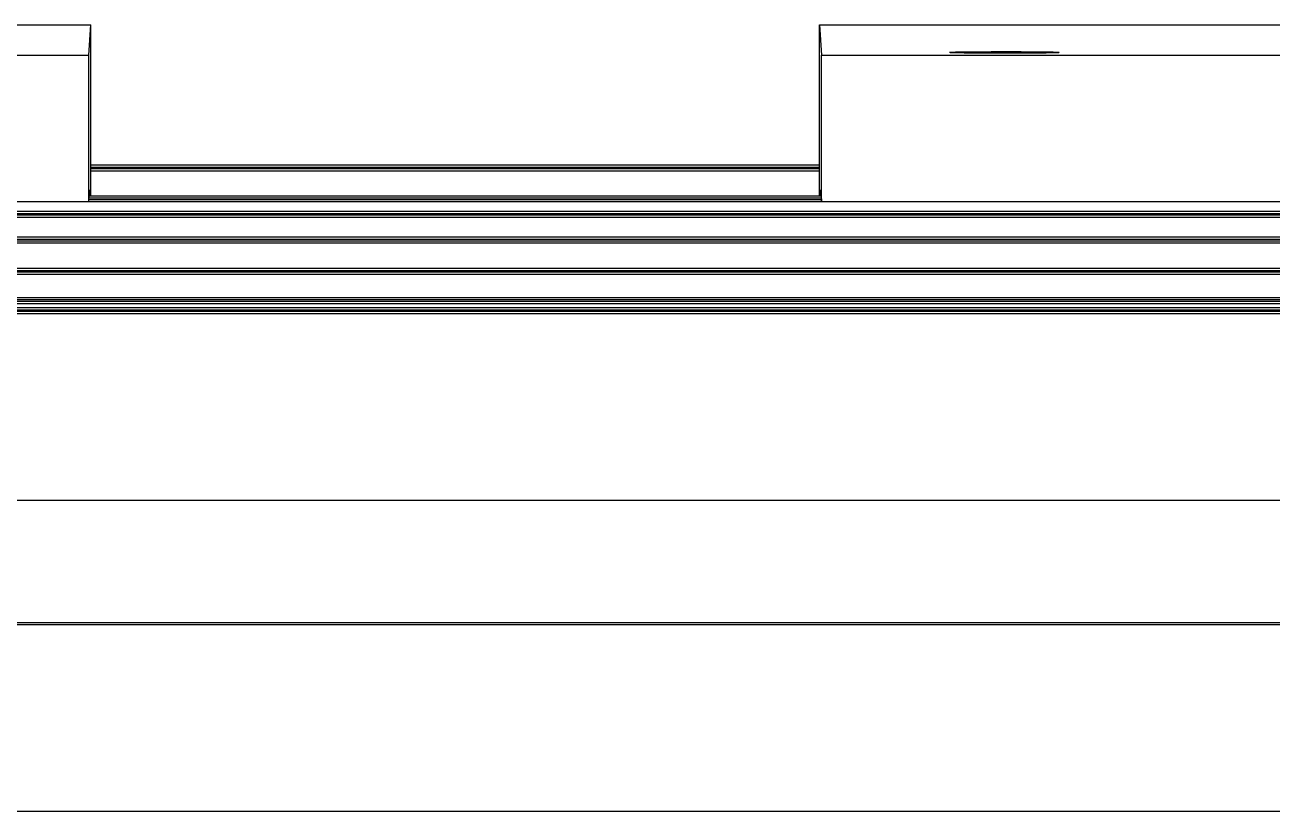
# Model space of a CAD drawing. Header units: millimetres. Extents: x -226 to 218, y -316 to 313.
# Drawn here: x -17.5 to 33.2, y -265.3 to -233.3 of the extents above; entities that cross this region are included whole.
import ezdxf

# ---------------------------------------------------------------- set-up
doc = ezdxf.new("R2010")
doc.units = ezdxf.units.MM
doc.layers.add('VISIBLE', color=7, linetype='Continuous')

msp = doc.modelspace()

# ---------------------------------------------------------------- linework, layer by layer
at = {"layer": 'VISIBLE'}
for p, q in [((-35.591, -233.317), (-14.829, -233.317)), ((-14.908, -234.546), (-14.829, -233.317)), ((-14.829, -240.27), (-14.829, -233.317)), ((14.829, -240.27), (14.829, -233.317)), ((14.829, -233.317), (14.908, -234.546)), ((14.829, -233.317), (35.591, -233.317)), ((20.116, -234.429), (20.135, -234.426)), ((20.116, -234.429), (20.12, -234.431)), ((20.12, -234.431), (20.144, -234.433)), ((20.135, -234.426), (20.179, -234.423)), ((20.144, -234.433), (20.236, -234.438)), ((20.179, -234.423), (20.251, -234.42)), ((20.236, -234.438), (20.369, -234.441)), ((20.251, -234.42), (20.354, -234.418)), ((20.354, -234.418), (20.488, -234.415)), ((20.369, -234.441), (20.524, -234.444)), ((20.488, -234.415), (20.652, -234.412)), ((20.524, -234.444), (20.711, -234.447)), ((20.652, -234.412), (20.845, -234.41)), ((20.711, -234.447), (20.957, -234.45)), ((20.845, -234.41), (21.062, -234.408)), ((20.957, -234.45), (21.273, -234.452)), ((21.062, -234.408), (21.3, -234.406)), ((21.273, -234.452), (21.458, -234.453)), ((21.3, -234.406), (21.551, -234.405)), ((21.458, -234.453), (21.662, -234.454)), ((21.551, -234.405), (21.811, -234.404)), ((21.662, -234.454), (21.883, -234.455)), ((21.811, -234.404), (22.073, -234.403)), ((21.883, -234.455), (22.12, -234.455)), ((22.073, -234.403), (22.331, -234.403)), ((22.12, -234.455), (22.369, -234.456)), ((22.331, -234.403), (22.581, -234.403)), ((22.369, -234.456), (22.627, -234.455)), ((22.581, -234.403), (22.817, -234.404)), ((22.627, -234.455), (22.889, -234.455)), ((22.817, -234.404), (23.039, -234.404)), ((22.889, -234.455), (23.149, -234.454)), ((23.039, -234.404), (23.242, -234.405)), ((23.149, -234.454), (23.401, -234.452)), ((23.242, -234.405), (23.428, -234.406)), ((23.401, -234.452), (23.638, -234.451)), ((23.428, -234.406), (23.743, -234.409)), ((23.638, -234.451), (23.856, -234.449)), ((23.743, -234.409), (23.989, -234.412)), ((23.856, -234.449), (24.048, -234.446)), ((23.989, -234.412), (24.177, -234.414)), ((24.048, -234.446), (24.213, -234.444)), ((24.177, -234.414), (24.331, -234.417)), ((24.213, -234.444), (24.346, -234.441)), ((24.331, -234.417), (24.464, -234.421)), ((24.346, -234.441), (24.449, -234.438)), ((24.449, -234.438), (24.522, -234.436)), ((24.464, -234.421), (24.556, -234.425)), ((24.522, -234.436), (24.566, -234.433)), ((24.556, -234.425), (24.58, -234.428)), ((24.566, -234.433), (24.584, -234.43)), ((24.58, -234.428), (24.584, -234.43)), ((-193.222, -234.546), (-14.908, -234.546)), ((-14.908, -240.509), (-14.908, -234.546)), ((14.908, -240.509), (14.908, -234.546)), ((14.908, -234.546), (125.52, -234.546)), ((-14.829, -239.012), (14.829, -239.012)), ((-14.829, -239.101), (14.829, -239.101)), ((-14.829, -239.16), (14.829, -239.16)), ((-14.829, -239.249), (14.829, -239.249)), ((-14.908, -240.509), (-14.878, -240.032)), ((-14.878, -240.27), (-14.878, -240.032)), ((14.878, -240.27), (14.878, -240.032)), ((14.878, -240.032), (14.908, -240.509)), ((-193.222, -240.509), (125.52, -240.509)), ((-14.902, -240.419), (14.902, -240.419)), ((-14.898, -240.36), (14.898, -240.36)), ((-14.893, -240.27), (14.893, -240.27)), ((-177.036, -240.897), (125.52, -240.897)), ((-177.036, -240.987), (125.52, -240.987)), ((-177.036, -241.047), (125.52, -241.047)), ((-177.036, -241.137), (126.005, -241.137)), ((-177.036, -241.947), (126.005, -241.947)), ((-177.036, -242.038), (126.898, -242.038)), ((-177.036, -242.099), (177.036, -242.099)), ((-177.036, -242.19), (177.036, -242.19)), ((-177.036, -243.216), (177.036, -243.216)), ((-177.036, -243.308), (177.036, -243.308)), ((-177.036, -243.369), (177.036, -243.369)), ((-177.036, -243.461), (177.036, -243.461)), ((-177.036, -244.405), (177.036, -244.405)), ((-177.036, -244.498), (177.036, -244.498)), ((-177.036, -244.56), (177.036, -244.56)), ((-197.468, -245.063), (197.468, -245.063)), ((-177.148, -244.97), (177.148, -244.97)), ((-177.103, -244.908), (177.103, -244.908)), ((-177.036, -244.653), (177.036, -244.653)), ((-177.036, -244.815), (177.036, -244.815)), ((-197.468, -252.658), (197.468, -252.658)), ((-197.468, -257.722), (197.468, -257.722)), ((-197.408, -257.643), (197.408, -257.643)), ((-197.468, -265.316), (197.468, -265.316))]:
    msp.add_line(p, q, dxfattribs=at)

doc.saveas('drawing.dxf')
